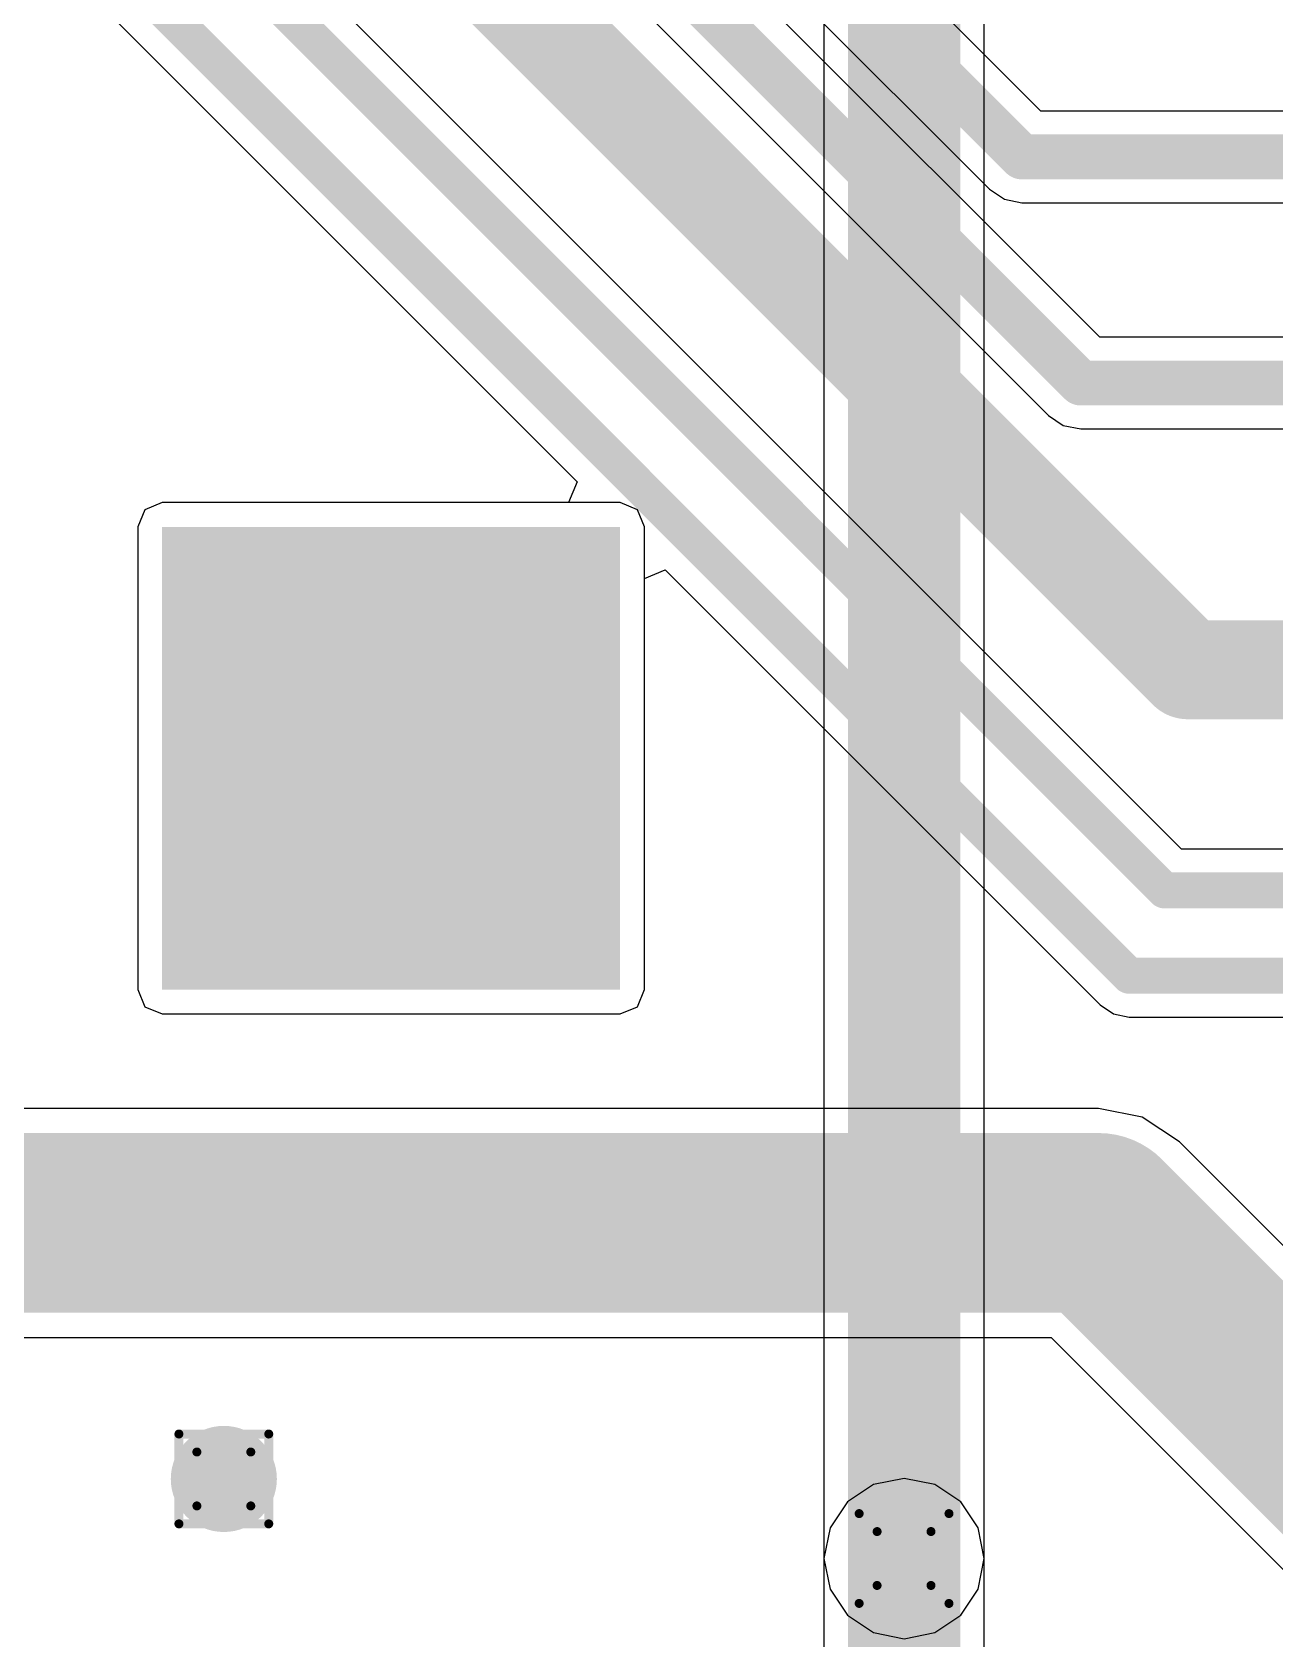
# Model space of a CAD drawing. Header units: inches. Extents: x -0.3 to 9.9, y -0.4 to 5.
# Drawn here: x 0.7473 to 1.024, y 1.1684 to 1.5261 of the extents above; entities that cross this region are included whole.
import ezdxf

# ---------------------------------------------------------------- set-up
doc = ezdxf.new("R2010")
doc.units = ezdxf.units.IN
doc.header["$MEASUREMENT"] = 0
for name, color, linetype in [('Bottom Layer', 5, 'Continuous'), ('Bottom Solder', 6, 'Continuous'), ('Drill Drawing', 1, 'Continuous'), ('Keep-Out Layer', 6, 'Continuous'), ('Top Layer', 1, 'Continuous'), ('Top Solder', 216, 'Continuous'), ('Via Holes', 16, 'Continuous')]:
    doc.layers.add(name, color=color, linetype=linetype)

# ---------------------------------------------------------------- blocks, each defined once
blk = doc.blocks.new('SIM7000A_35')
at = {"layer": 'Keep-Out Layer'}
blk.add_hatch(color=6, dxfattribs=at).paths.add_polyline_path([(0.04693, -0.173), (0.14993, -0.173), (0.14993, -0.071), (0.04693, -0.071)])

msp = doc.modelspace()

# ---------------------------------------------------------------- hatches: boundary and pattern name
at = {"layer": 'Bottom Layer'}
h = msp.add_hatch(color=5, dxfattribs=at)
edge = h.paths.add_edge_path()
edge.add_arc((0.79002, 1.204), 0.01181, 0, 360)
h = msp.add_hatch(color=5, dxfattribs=at)
edge = h.paths.add_edge_path()
edge.add_arc((0.94148, 1.18629), 0.01181, 0, 360)
at = {"layer": 'Bottom Solder'}
h = msp.add_hatch(color=6, dxfattribs=at)
edge = h.paths.add_edge_path()
edge.add_arc((0.79002, 1.204), 0.00591, 0, 360)
h = msp.add_hatch(color=6, dxfattribs=at)
edge = h.paths.add_edge_path()
edge.add_arc((0.94148, 1.18629), 0.00591, 0, 360)
at = {"layer": 'Top Layer'}
h = msp.add_hatch(color=1, dxfattribs=at)
edge = h.paths.add_edge_path()
edge.add_arc((0.79002, 1.204), 0.01181, 0, 360)
h = msp.add_hatch(color=1, dxfattribs=at)
edge = h.paths.add_edge_path()
edge.add_arc((0.94148, 1.18629), 0.01181, 0, 360)
at = {"layer": 'Top Solder'}
h = msp.add_hatch(color=216, dxfattribs=at)
edge = h.paths.add_edge_path()
edge.add_arc((0.79002, 1.204), 0.00591, 0, 360)
h = msp.add_hatch(color=216, dxfattribs=at)
edge = h.paths.add_edge_path()
edge.add_arc((0.94148, 1.18629), 0.00591, 0, 360)
at = {"layer": 'Via Holes'}
h = msp.add_hatch(color=7, dxfattribs=at)
edge = h.paths.add_edge_path()
edge.add_arc((0.79002, 1.204), 0.00591, 0, 360)
h = msp.add_hatch(color=7, dxfattribs=at)
edge = h.paths.add_edge_path()
edge.add_arc((0.94148, 1.18629), 0.00591, 0, 360)

# ---------------------------------------------------------------- linework, layer by layer
at = {"layer": 'Bottom Layer'}
for p, q in [((0.97194, 1.50848), (0.90402, 1.5764)), ((1.00329, 1.34417), (0.77955, 1.56791)), ((0.89002, 1.56156), (0.96051, 1.49107)), ((0.98505, 1.45814), (0.88464, 1.55855)), ((0.74489, 1.54975), (0.86869, 1.42595)), ((0.86461, 1.54974), (0.97361, 1.44074)), ((1.34498, 1.50848), (0.97194, 1.50848)), ((0.96051, 1.49107), (0.96382, 1.48886)), ((0.96382, 1.48886), (0.96772, 1.48809)), ((0.96772, 1.48809), (1.34498, 1.48809)), ((1.34498, 1.45814), (0.98505, 1.45814)), ((0.97361, 1.44074), (0.97692, 1.43853)), ((0.97692, 1.43853), (0.98082, 1.43775)), ((0.98082, 1.43775), (1.34498, 1.43775)), ((0.86869, 1.42595), (0.86678, 1.42133)), ((0.77626, 1.42133), (0.77244, 1.41975)), ((0.86678, 1.42133), (0.77626, 1.42133)), ((0.77244, 1.41975), (0.77085, 1.41592)), ((0.77085, 1.41592), (0.77085, 1.31292)), ((0.88368, 1.40443), (0.88829, 1.40635)), ((0.88829, 1.40635), (0.98513, 1.30951)), ((0.88368, 1.31292), (0.88368, 1.40443)), ((1.07644, 1.34417), (1.00329, 1.34417)), ((0.77085, 1.31292), (0.77244, 1.30909)), ((0.88209, 1.30909), (0.88368, 1.31292)), ((0.77244, 1.30909), (0.77626, 1.30751)), ((0.87826, 1.30751), (0.88209, 1.30909)), ((0.98513, 1.30951), (0.98811, 1.30752)), ((0.77626, 1.30751), (0.87826, 1.30751)), ((0.98811, 1.30752), (0.99162, 1.30682)), ((0.99162, 1.30682), (1.07626, 1.30682)), ((0.98477, 1.28649), (0.73699, 1.28649)), ((0.99453, 1.28455), (0.98477, 1.28649)), ((1.0028, 1.27902), (0.99453, 1.28455)), ((1.07685, 1.20497), (1.0028, 1.27902)), ((0.72643, 1.23551), (0.97421, 1.23551)), ((0.97421, 1.23551), (1.0408, 1.16892)), ((0.93466, 1.20277), (0.92887, 1.1989)), ((0.94148, 1.20413), (0.93466, 1.20277)), ((0.94831, 1.20277), (0.94148, 1.20413)), ((0.9541, 1.1989), (0.94831, 1.20277)), ((0.92887, 1.1989), (0.925, 1.19312)), ((0.95797, 1.19312), (0.9541, 1.1989)), ((0.925, 1.19312), (0.92364, 1.18629)), ((0.95933, 1.18629), (0.95797, 1.19312)), ((0.92364, 1.18629), (0.92364, 1.07861)), ((0.95933, 1.07861), (0.95933, 1.18629))]:
    msp.add_line(p, q, dxfattribs=at)
for points in [[(0.89382, 1.57218, 0.01, 0.01, 0), (0.96772, 1.49828, 0.01, 0.01, 0)], [(0.77038, 1.56411, 0.008, 0.008, 0), (0.99949, 1.335, 0.008, 0.008, 0)], [(0.75138, 1.55624, 0.008, 0.008, 0), (0.99162, 1.316, 0.008, 0.008, 0)], [(0.87182, 1.55695, 0.01, 0.01, 0), (0.98082, 1.44795, 0.01, 0.01, 0)], [(0.84782, 1.54095, 0.022, 0.022, 0), (1.00467, 1.3841, 0.022, 0.022, 0)], [(0.96772, 1.49828, 0.01, 0.01, 0), (1.35838, 1.49828, 0.01, 0.01, 0)], [(0.98082, 1.44795, 0.01, 0.01, 0), (1.35838, 1.44795, 0.01, 0.01, 0)], [(1.00467, 1.3841, 0.022, 0.022, 0), (1.24267, 1.3841, 0.022, 0.022, 0)], [(0.99949, 1.335, 0.008, 0.008, 0), (1.08324, 1.335, 0.008, 0.008, 0)], [(0.99162, 1.316, 0.008, 0.008, 0), (1.08233, 1.316, 0.008, 0.008, 0)], [(0.72643, 1.261, 0.04, 0.04, 0), (0.98477, 1.261, 0.04, 0.04, 0)], [(0.98477, 1.261, 0.04, 0.04, 0), (1.05882, 1.18695, 0.04, 0.04, 0)], [(0.94148, 1.07861, 0.025, 0.025, 0), (0.94148, 1.18629, 0.025, 0.025, 0)]]:
    msp.add_lwpolyline(points, format="xyseb", dxfattribs=at)
for points in [[(0.96522, 1.49828, 0.005, 0.005, 1), (0.97022, 1.49828, 0.005, 0.005, 1)], [(0.96522, 1.49828, 0.005, 0.005, 1), (0.97022, 1.49828, 0.005, 0.005, 1)], [(0.97832, 1.44795, 0.005, 0.005, 1), (0.98332, 1.44795, 0.005, 0.005, 1)], [(0.97832, 1.44795, 0.005, 0.005, 1), (0.98332, 1.44795, 0.005, 0.005, 1)], [(0.99917, 1.3841, 0.011, 0.011, 1), (1.01017, 1.3841, 0.011, 0.011, 1)], [(0.99917, 1.3841, 0.011, 0.011, 1), (1.01017, 1.3841, 0.011, 0.011, 1)], [(0.99749, 1.335, 0.004, 0.004, 1), (1.00149, 1.335, 0.004, 0.004, 1)], [(0.99749, 1.335, 0.004, 0.004, 1), (1.00149, 1.335, 0.004, 0.004, 1)], [(0.98962, 1.316, 0.004, 0.004, 1), (0.99362, 1.316, 0.004, 0.004, 1)], [(0.98962, 1.316, 0.004, 0.004, 1), (0.99362, 1.316, 0.004, 0.004, 1)], [(0.97477, 1.261, 0.02, 0.02, 1), (0.99477, 1.261, 0.02, 0.02, 1)], [(0.97477, 1.261, 0.02, 0.02, 1), (0.99477, 1.261, 0.02, 0.02, 1)], [(0.93523, 1.18629, 0.0125, 0.0125, 1), (0.94773, 1.18629, 0.0125, 0.0125, 1)]]:
    msp.add_lwpolyline(points, format="xyseb", close=True, dxfattribs=at)
at = {"layer": 'Drill Drawing'}
for points in [[(0.78002, 1.214, 0.002, 0.002, 0), (0.80002, 1.214, 0.002, 0.002, 0)], [(0.78002, 1.194, 0.002, 0.002, 0), (0.78002, 1.214, 0.002, 0.002, 0)], [(0.80002, 1.194, 0.002, 0.002, 0), (0.80002, 1.214, 0.002, 0.002, 0)], [(0.78402, 1.21, 0.002, 0.002, 0), (0.79602, 1.21, 0.002, 0.002, 0)], [(0.78402, 1.198, 0.002, 0.002, 0), (0.78402, 1.21, 0.002, 0.002, 0)], [(0.79602, 1.198, 0.002, 0.002, 0), (0.79602, 1.21, 0.002, 0.002, 0)], [(0.78402, 1.198, 0.002, 0.002, 0), (0.79602, 1.198, 0.002, 0.002, 0)], [(0.78002, 1.194, 0.002, 0.002, 0), (0.80002, 1.194, 0.002, 0.002, 0)], [(0.93148, 1.19629, 0.002, 0.002, 0), (0.95148, 1.19629, 0.002, 0.002, 0)], [(0.93148, 1.17629, 0.002, 0.002, 0), (0.93148, 1.19629, 0.002, 0.002, 0)], [(0.95148, 1.17629, 0.002, 0.002, 0), (0.95148, 1.19629, 0.002, 0.002, 0)], [(0.93548, 1.19229, 0.002, 0.002, 0), (0.94748, 1.19229, 0.002, 0.002, 0)], [(0.93548, 1.18029, 0.002, 0.002, 0), (0.93548, 1.19229, 0.002, 0.002, 0)], [(0.94748, 1.18029, 0.002, 0.002, 0), (0.94748, 1.19229, 0.002, 0.002, 0)], [(0.93548, 1.18029, 0.002, 0.002, 0), (0.94748, 1.18029, 0.002, 0.002, 0)], [(0.93148, 1.17629, 0.002, 0.002, 0), (0.95148, 1.17629, 0.002, 0.002, 0)]]:
    msp.add_lwpolyline(points, format="xyseb", dxfattribs=at)
for points in [[(0.77952, 1.214, 0.001, 0.001, 1), (0.78052, 1.214, 0.001, 0.001, 1)], [(0.77952, 1.214, 0.001, 0.001, 1), (0.78052, 1.214, 0.001, 0.001, 1)], [(0.79952, 1.214, 0.001, 0.001, 1), (0.80052, 1.214, 0.001, 0.001, 1)], [(0.79952, 1.214, 0.001, 0.001, 1), (0.80052, 1.214, 0.001, 0.001, 1)], [(0.78352, 1.21, 0.001, 0.001, 1), (0.78452, 1.21, 0.001, 0.001, 1)], [(0.78352, 1.21, 0.001, 0.001, 1), (0.78452, 1.21, 0.001, 0.001, 1)], [(0.79552, 1.21, 0.001, 0.001, 1), (0.79652, 1.21, 0.001, 0.001, 1)], [(0.79552, 1.21, 0.001, 0.001, 1), (0.79652, 1.21, 0.001, 0.001, 1)], [(0.78352, 1.198, 0.001, 0.001, 1), (0.78452, 1.198, 0.001, 0.001, 1)], [(0.78352, 1.198, 0.001, 0.001, 1), (0.78452, 1.198, 0.001, 0.001, 1)], [(0.79552, 1.198, 0.001, 0.001, 1), (0.79652, 1.198, 0.001, 0.001, 1)], [(0.79552, 1.198, 0.001, 0.001, 1), (0.79652, 1.198, 0.001, 0.001, 1)], [(0.77952, 1.194, 0.001, 0.001, 1), (0.78052, 1.194, 0.001, 0.001, 1)], [(0.77952, 1.194, 0.001, 0.001, 1), (0.78052, 1.194, 0.001, 0.001, 1)], [(0.79952, 1.194, 0.001, 0.001, 1), (0.80052, 1.194, 0.001, 0.001, 1)], [(0.79952, 1.194, 0.001, 0.001, 1), (0.80052, 1.194, 0.001, 0.001, 1)], [(0.93098, 1.19629, 0.001, 0.001, 1), (0.93198, 1.19629, 0.001, 0.001, 1)], [(0.93098, 1.19629, 0.001, 0.001, 1), (0.93198, 1.19629, 0.001, 0.001, 1)], [(0.95098, 1.19629, 0.001, 0.001, 1), (0.95198, 1.19629, 0.001, 0.001, 1)], [(0.95098, 1.19629, 0.001, 0.001, 1), (0.95198, 1.19629, 0.001, 0.001, 1)], [(0.93498, 1.19229, 0.001, 0.001, 1), (0.93598, 1.19229, 0.001, 0.001, 1)], [(0.93498, 1.19229, 0.001, 0.001, 1), (0.93598, 1.19229, 0.001, 0.001, 1)], [(0.94698, 1.19229, 0.001, 0.001, 1), (0.94798, 1.19229, 0.001, 0.001, 1)], [(0.94698, 1.19229, 0.001, 0.001, 1), (0.94798, 1.19229, 0.001, 0.001, 1)], [(0.93498, 1.18029, 0.001, 0.001, 1), (0.93598, 1.18029, 0.001, 0.001, 1)], [(0.93498, 1.18029, 0.001, 0.001, 1), (0.93598, 1.18029, 0.001, 0.001, 1)], [(0.94698, 1.18029, 0.001, 0.001, 1), (0.94798, 1.18029, 0.001, 0.001, 1)], [(0.94698, 1.18029, 0.001, 0.001, 1), (0.94798, 1.18029, 0.001, 0.001, 1)], [(0.93098, 1.17629, 0.001, 0.001, 1), (0.93198, 1.17629, 0.001, 0.001, 1)], [(0.93098, 1.17629, 0.001, 0.001, 1), (0.93198, 1.17629, 0.001, 0.001, 1)], [(0.95098, 1.17629, 0.001, 0.001, 1), (0.95198, 1.17629, 0.001, 0.001, 1)], [(0.95098, 1.17629, 0.001, 0.001, 1), (0.95198, 1.17629, 0.001, 0.001, 1)]]:
    msp.add_lwpolyline(points, format="xyseb", close=True, dxfattribs=at)
at = {"layer": 'Top Layer'}
for p, q in [((0.92364, 1.55143), (0.92364, 1.18629)), ((0.95933, 1.18629), (0.95933, 1.54404)), ((0.77626, 1.42133), (0.77244, 1.41975)), ((0.87826, 1.42133), (0.77626, 1.42133)), ((0.88209, 1.41975), (0.87826, 1.42133)), ((0.77244, 1.41975), (0.77085, 1.41592)), ((0.88368, 1.41592), (0.88209, 1.41975)), ((0.77085, 1.41592), (0.77085, 1.31292)), ((0.88368, 1.31292), (0.88368, 1.41592)), ((0.77085, 1.31292), (0.77244, 1.30909)), ((0.88209, 1.30909), (0.88368, 1.31292)), ((0.77244, 1.30909), (0.77626, 1.30751)), ((0.87826, 1.30751), (0.88209, 1.30909)), ((0.77626, 1.30751), (0.87826, 1.30751)), ((0.92364, 1.18629), (0.925, 1.17946)), ((0.95797, 1.17946), (0.95933, 1.18629)), ((0.925, 1.17946), (0.92887, 1.17367)), ((0.9541, 1.17367), (0.95797, 1.17946)), ((0.92887, 1.17367), (0.93466, 1.1698)), ((0.94831, 1.1698), (0.9541, 1.17367)), ((0.93466, 1.1698), (0.94148, 1.16844)), ((0.94148, 1.16844), (0.94831, 1.1698))]:
    msp.add_line(p, q, dxfattribs=at)
msp.add_lwpolyline([(0.94148, 1.18629, 0.025, 0.025, 0), (0.94148, 1.55143, 0.025, 0.025, 0)], format="xyseb", dxfattribs=at)
msp.add_lwpolyline([(0.93523, 1.18629, 0.0125, 0.0125, 1), (0.94773, 1.18629, 0.0125, 0.0125, 1)], format="xyseb", close=True, dxfattribs=at)

# ---------------------------------------------------------------- block references
at = {"rotation": 90}
msp.add_blockref('SIM7000A_35', (0.70526, 1.26599), dxfattribs=at)

doc.saveas('drawing.dxf')
